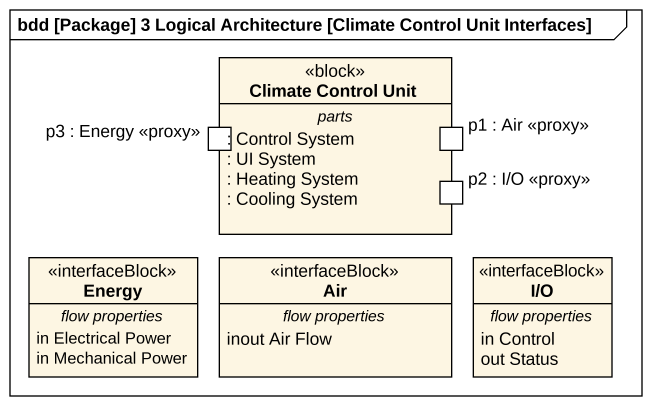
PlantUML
@startuml
mainframe bdd [Package] 3 Logical Architecture [Climate Control Unit Interfaces]
hide circle
hide empty members
class "Climate Control Unit" as Climate_Control_Unit <<block>> {
  -- parts --
  : Control System
  : UI System
  : Heating System
  : Cooling System
  -- ports --
  p1 : Air <<proxy>>
  p2 : I/O <<proxy>>
  p3 : Energy <<proxy>>
}
class Energy <<interfaceBlock>> {
  -- flow properties --
  in Electrical Power
  in Mechanical Power
}
class Air <<interfaceBlock>> {
  -- flow properties --
  inout Air Flow
}
class "I/O" as I_O <<interfaceBlock>> {
  -- flow properties --
  in Control
  out Status
}
@enduml
